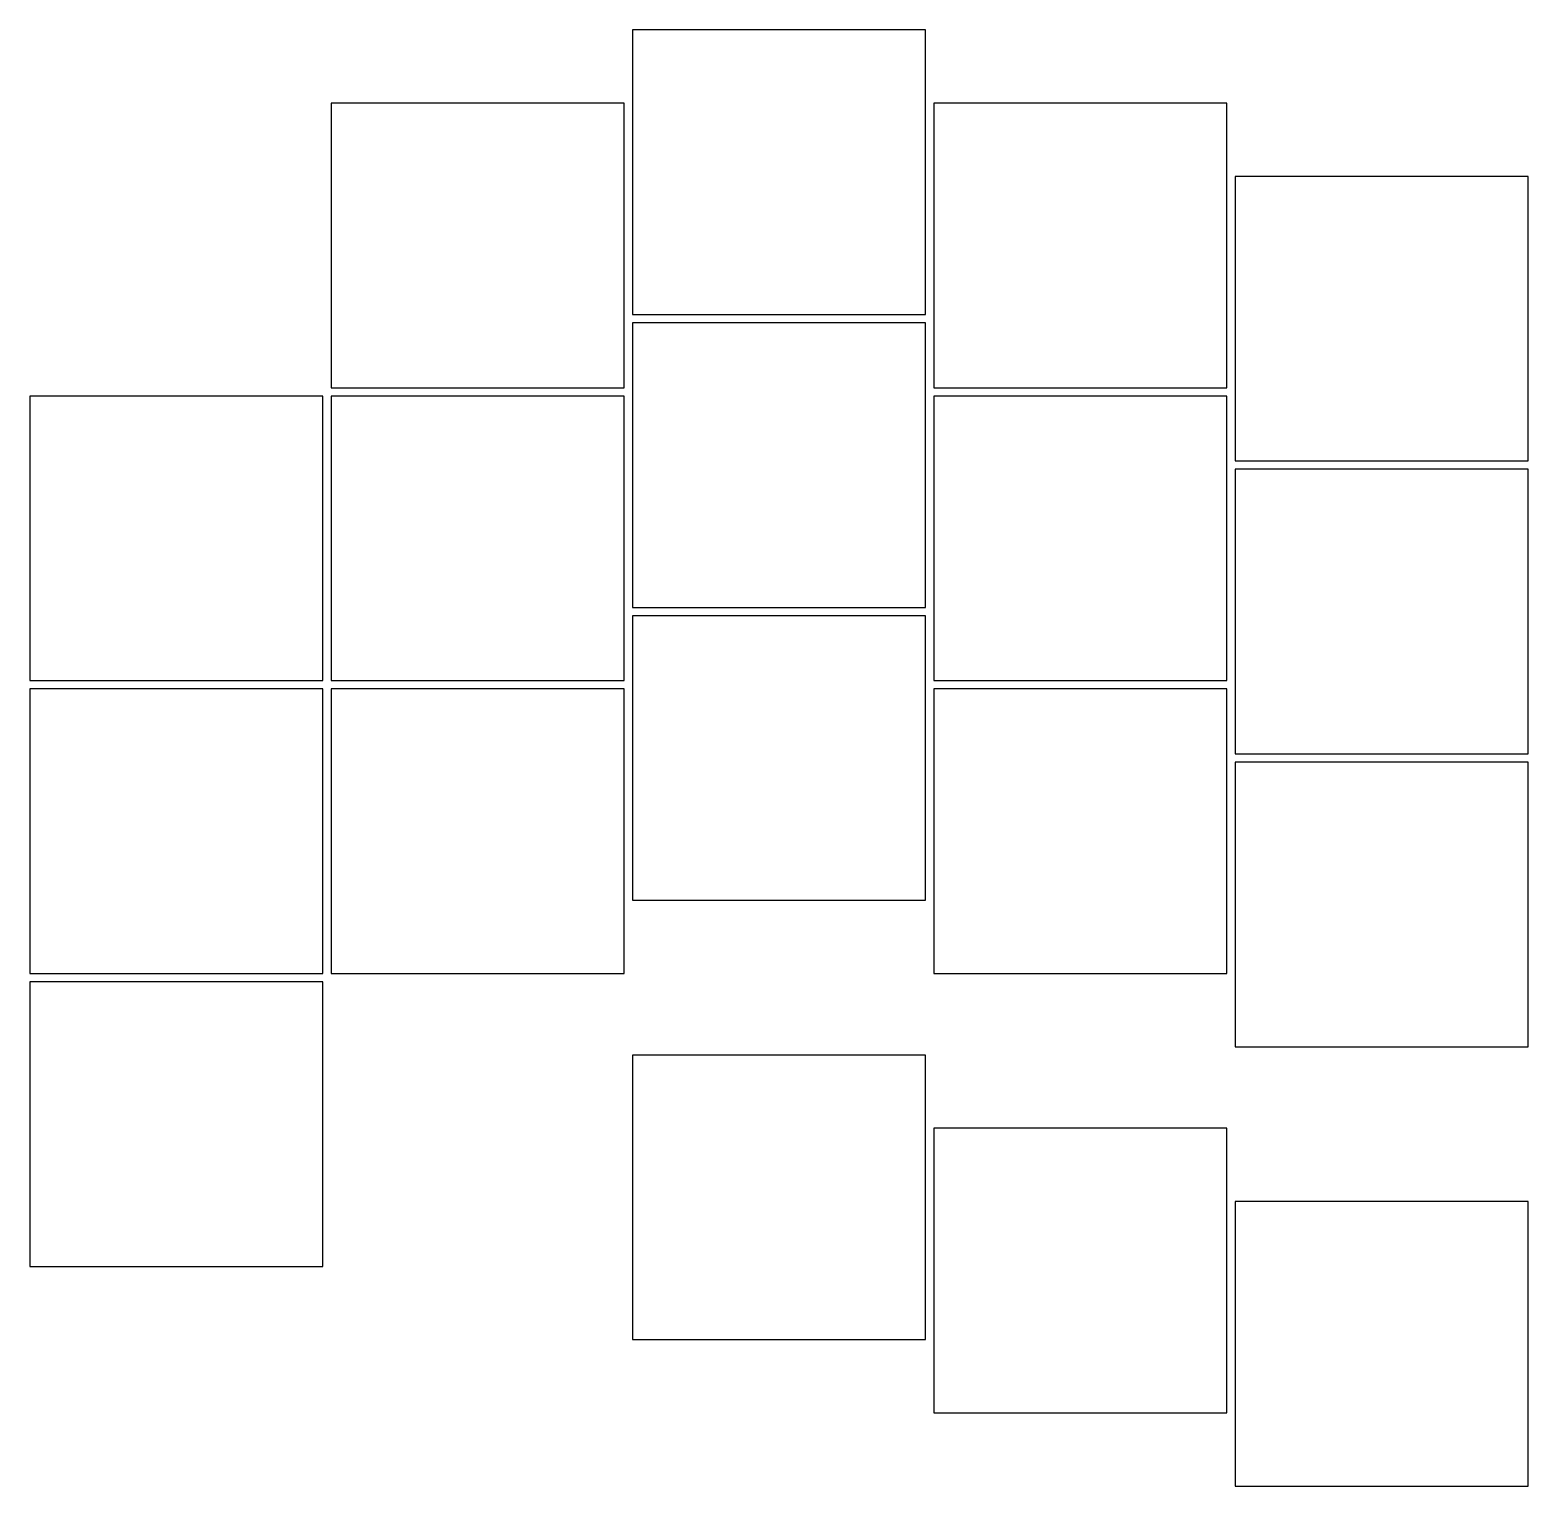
# Model space of a CAD drawing. Header units: millimetres. Extents: x -8.8 to 80.8, y -21.6 to 65.4.
import ezdxf

# ---------------------------------------------------------------- set-up
doc = ezdxf.new("R2010")
doc.units = ezdxf.units.MM

msp = doc.modelspace()

# ---------------------------------------------------------------- linework, layer by layer
for p, q in [((44.75, 65.375), (27.25, 65.375)), ((27.25, 65.375), (27.25, 48.375)), ((44.75, 48.375), (44.75, 65.375)), ((26.75, 61), (9.25, 61)), ((9.25, 61), (9.25, 44)), ((26.75, 44), (26.75, 61)), ((62.75, 61), (45.25, 61)), ((45.25, 61), (45.25, 44)), ((62.75, 44), (62.75, 61)), ((80.75, 56.625), (63.25, 56.625)), ((63.25, 56.625), (63.25, 39.625)), ((80.75, 39.625), (80.75, 56.625)), ((27.25, 48.375), (44.75, 48.375)), ((44.75, 47.875), (27.25, 47.875)), ((27.25, 47.875), (27.25, 30.875)), ((44.75, 30.875), (44.75, 47.875)), ((9.25, 44), (26.75, 44)), ((45.25, 44), (62.75, 44)), ((8.75, 43.5), (-8.75, 43.5)), ((-8.75, 43.5), (-8.75, 26.5)), ((8.75, 26.5), (8.75, 43.5)), ((26.75, 43.5), (9.25, 43.5)), ((9.25, 43.5), (9.25, 26.5)), ((26.75, 26.5), (26.75, 43.5)), ((62.75, 43.5), (45.25, 43.5)), ((45.25, 43.5), (45.25, 26.5)), ((62.75, 26.5), (62.75, 43.5)), ((63.25, 39.625), (80.75, 39.625)), ((80.75, 39.125), (63.25, 39.125)), ((63.25, 39.125), (63.25, 22.125)), ((80.75, 22.125), (80.75, 39.125)), ((27.25, 30.875), (44.75, 30.875)), ((44.75, 30.375), (27.25, 30.375)), ((27.25, 30.375), (27.25, 13.375)), ((44.75, 13.375), (44.75, 30.375)), ((-8.75, 26.5), (8.75, 26.5)), ((8.75, 26), (-8.75, 26)), ((-8.75, 26), (-8.75, 9)), ((8.75, 9), (8.75, 26)), ((9.25, 26.5), (26.75, 26.5)), ((26.75, 26), (9.25, 26)), ((9.25, 26), (9.25, 9)), ((26.75, 9), (26.75, 26)), ((45.25, 26.5), (62.75, 26.5)), ((62.75, 26), (45.25, 26)), ((45.25, 26), (45.25, 9)), ((62.75, 9), (62.75, 26)), ((63.25, 22.125), (80.75, 22.125)), ((80.75, 21.625), (63.25, 21.625)), ((63.25, 21.625), (63.25, 4.625)), ((80.75, 4.625), (80.75, 21.625)), ((27.25, 13.375), (44.75, 13.375)), ((-8.75, 9), (8.75, 9)), ((9.25, 9), (26.75, 9)), ((45.25, 9), (62.75, 9)), ((8.75, 8.5), (-8.75, 8.5)), ((-8.75, 8.5), (-8.75, -8.5)), ((8.75, -8.5), (8.75, 8.5)), ((63.25, 4.625), (80.75, 4.625)), ((44.75, 4.125), (27.25, 4.125)), ((27.25, 4.125), (27.25, -12.875)), ((44.75, -12.875), (44.75, 4.125)), ((62.75, -0.25), (45.25, -0.25)), ((45.25, -0.25), (45.25, -17.25)), ((62.75, -17.25), (62.75, -0.25)), ((80.75, -4.625), (63.25, -4.625)), ((63.25, -4.625), (63.25, -21.625)), ((80.75, -21.625), (80.75, -4.625)), ((-8.75, -8.5), (8.75, -8.5)), ((27.25, -12.875), (44.75, -12.875)), ((45.25, -17.25), (62.75, -17.25)), ((63.25, -21.625), (80.75, -21.625))]:
    msp.add_line(p, q)

doc.saveas('drawing.dxf')
